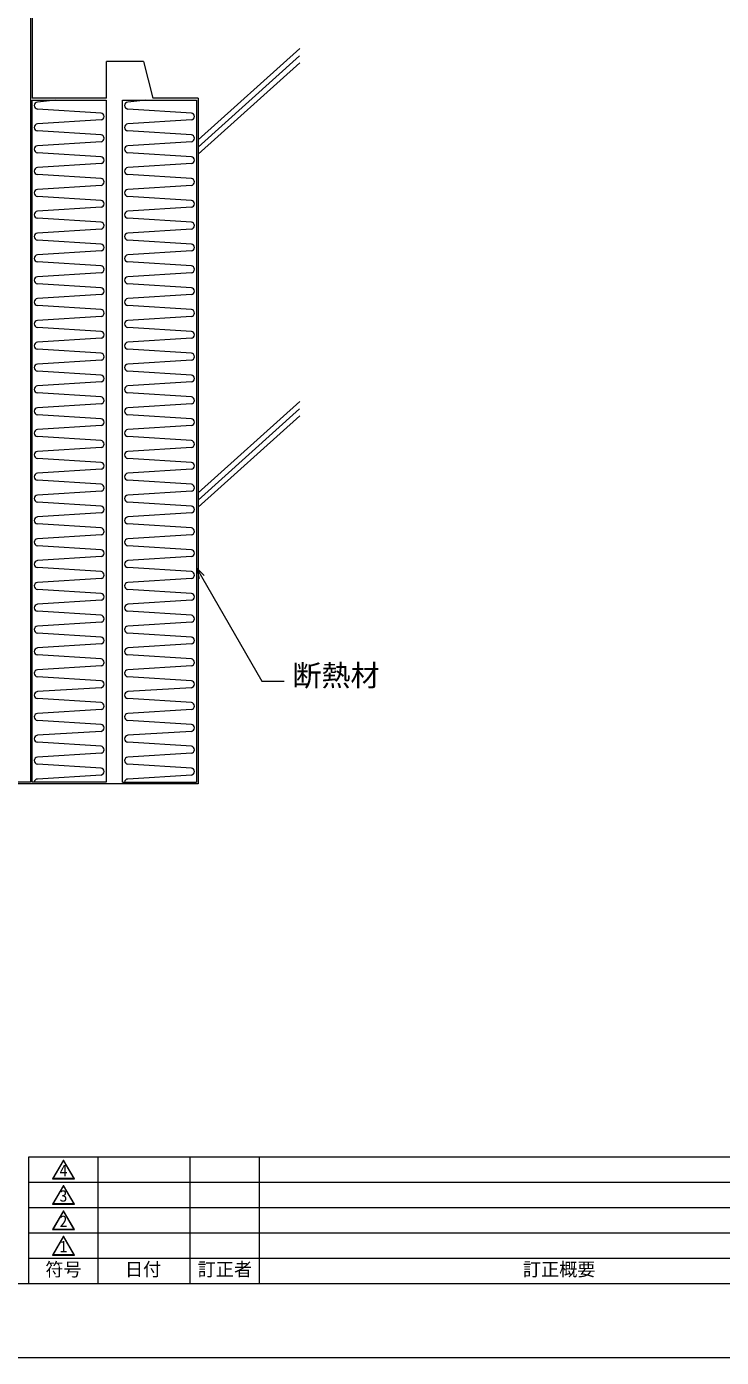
# Model space of a CAD drawing. Units: millimetres, scale not verified. Extents: x -840 to 840, y -594 to 594.
# Drawn here: x 86 to 463, y -594 to 128 of the extents above; entities that cross this region are included whole.
import ezdxf
from ezdxf.enums import TextEntityAlignment as Align

# ---------------------------------------------------------------- set-up
doc = ezdxf.new("R2010")
doc.units = ezdxf.units.MM
doc.header["$LTSCALE"] = 2
for name, color, linetype, lineweight in [('0-0_輪郭線', 2, 'Continuous', 9), ('0-1_図面枠', 7, 'Continuous', 9), ('0-2_文字', 5, 'Continuous', 9), ('0-3_表題欄', 7, 'Continuous', 9), ('0-9_寸法線', 7, 'Continuous', 9), ('0-A_躯体', 7, 'Continuous', 9), ('0-B_断熱材', 4, 'Continuous', 9), ('0-C_緩衝フォーム', 7, 'Continuous', 9)]:
    doc.layers.add(name, color=color, linetype=linetype, lineweight=lineweight)
doc.layers.add('0-4_0', color=7, linetype='Continuous')
doc.styles.add('ＭＳ ゴシック', font='')
doc.styles.get('ＭＳ ゴシック').set_extended_font_data('MS Gothic')

# ---------------------------------------------------------------- blocks, each defined once
blk = doc.blocks.new('囲い文字1')
at = {"layer": '0-2_文字'}
for p, q in [((0.731, -20.663), (0.615, -20.663)), ((0.934, -20.263), (0.846, -20.263)), ((1.022, -20.263), (0.934, -20.263)), ((1.253, -20.663), (1.137, -20.663)), ((-1.81, -25.063), (-1.925, -25.063)), ((-1.579, -24.663), (-1.694, -24.663)), ((-1.348, -24.263), (-1.463, -24.263)), ((-1.117, -23.863), (-1.232, -23.863)), ((-0.886, -23.463), (-1.001, -23.463)), ((-0.655, -23.063), (-0.77, -23.063)), ((-0.424, -22.663), (-0.539, -22.663)), ((-0.193, -22.263), (-0.309, -22.263)), ((0.038, -21.863), (-0.078, -21.863)), ((0.269, -21.463), (0.153, -21.463)), ((0.5, -21.063), (0.384, -21.063)), ((1.484, -21.063), (1.368, -21.063)), ((1.715, -21.463), (1.599, -21.463)), ((1.946, -21.863), (1.83, -21.863)), ((2.177, -22.263), (2.061, -22.263)), ((2.408, -22.663), (2.292, -22.663)), ((2.638, -23.063), (2.523, -23.063)), ((2.869, -23.463), (2.754, -23.463)), ((3.1, -23.863), (2.985, -23.863)), ((3.331, -24.263), (3.216, -24.263)), ((3.562, -24.663), (3.447, -24.663)), ((3.793, -25.063), (3.678, -25.063)), ((-2.272, -25.863), (-2.387, -25.863)), ((-2.041, -25.463), (-2.156, -25.463)), ((4.024, -25.463), (3.909, -25.463)), ((4.255, -25.863), (4.14, -25.863))]:
    blk.add_line(p, q, dxfattribs=at)
for points in [[(-2.329, -25.963), (0.934, -20.311), (0.934, -20.111), (-2.502, -26.063)], [(0.934, -20.311), (4.197, -25.963), (4.37, -26.063), (0.934, -20.111)], [(4.197, -25.963), (-2.329, -25.963), (-2.502, -26.063), (4.37, -26.063)]]:
    blk.add_lwpolyline(points, close=True, dxfattribs=at)
at = {"layer": '0-2_文字', "style": 'ＭＳ ゴシック'}
blk.add_text('1', height=3.651, dxfattribs=at).set_placement((-0.301, -26.315), align=Align.BOTTOM_LEFT)
blk = doc.blocks.new('U33')
at = {"layer": '0-4_0', "xscale": 3.446988, "yscale": 3.446988}
blk.add_blockref('囲い文字1', (8.327, 89.667), dxfattribs=at)
blk = doc.blocks.new('囲い文字2')
at = {"layer": '0-2_文字'}
for p, q in [((-15.308, 33.816), (-15.424, 33.816)), ((-15.077, 34.216), (-15.193, 34.216)), ((-14.846, 34.616), (-14.962, 34.616)), ((-14.615, 35.016), (-14.731, 35.016)), ((-14.384, 35.416), (-14.5, 35.416)), ((-14.153, 35.816), (-14.269, 35.816)), ((-13.922, 36.216), (-14.038, 36.216)), ((-13.691, 36.616), (-13.807, 36.616)), ((-13.488, 37.016), (-13.576, 37.016)), ((-13.4, 37.016), (-13.488, 37.016)), ((-13.169, 36.616), (-13.285, 36.616)), ((-12.938, 36.216), (-13.054, 36.216)), ((-12.707, 35.816), (-12.823, 35.816)), ((-12.477, 35.416), (-12.592, 35.416)), ((-12.246, 35.016), (-12.361, 35.016)), ((-12.015, 34.616), (-12.13, 34.616)), ((-11.784, 34.216), (-11.899, 34.216)), ((-11.553, 33.816), (-11.668, 33.816)), ((-16.694, 31.416), (-16.809, 31.416)), ((-16.463, 31.816), (-16.578, 31.816)), ((-16.232, 32.216), (-16.347, 32.216)), ((-16.001, 32.616), (-16.116, 32.616)), ((-15.77, 33.016), (-15.885, 33.016)), ((-15.539, 33.416), (-15.654, 33.416)), ((-11.322, 33.416), (-11.437, 33.416)), ((-11.091, 33.016), (-11.206, 33.016)), ((-10.86, 32.616), (-10.975, 32.616)), ((-10.629, 32.216), (-10.745, 32.216)), ((-10.398, 31.816), (-10.514, 31.816)), ((-10.167, 31.416), (-10.283, 31.416))]:
    blk.add_line(p, q, dxfattribs=at)
for points in [[(-16.751, 31.316), (-13.488, 36.968), (-13.488, 37.168), (-16.925, 31.216)], [(-13.488, 36.968), (-10.225, 31.316), (-10.052, 31.216), (-13.488, 37.168)], [(-10.225, 31.316), (-16.751, 31.316), (-16.925, 31.216), (-10.052, 31.216)]]:
    blk.add_lwpolyline(points, close=True, dxfattribs=at)
at = {"layer": '0-2_文字', "style": 'ＭＳ ゴシック'}
blk.add_text('2', height=3.651, dxfattribs=at).set_placement((-14.724, 30.963), align=Align.BOTTOM_LEFT)
blk = doc.blocks.new('U34')
at = {"layer": '0-4_0', "xscale": 3.446988, "yscale": 3.446988}
blk.add_blockref('囲い文字2', (58.041, -107.772), dxfattribs=at)
blk = doc.blocks.new('囲い文字3')
at = {"layer": '0-2_文字'}
for p, q in [((-6.862, 17), (-6.977, 17)), ((-6.631, 17.4), (-6.746, 17.4)), ((-6.4, 17.8), (-6.515, 17.8)), ((-6.169, 18.2), (-6.284, 18.2)), ((-5.938, 18.6), (-6.054, 18.6)), ((-5.707, 19), (-5.823, 19)), ((-5.476, 19.4), (-5.592, 19.4)), ((-5.245, 19.8), (-5.361, 19.8)), ((-5.042, 20.2), (-5.13, 20.2)), ((-4.954, 20.2), (-5.042, 20.2)), ((-4.723, 19.8), (-4.839, 19.8)), ((-4.492, 19.4), (-4.608, 19.4)), ((-4.261, 19), (-4.377, 19)), ((-4.03, 18.6), (-4.146, 18.6)), ((-3.799, 18.2), (-3.915, 18.2)), ((-3.568, 17.8), (-3.684, 17.8)), ((-3.337, 17.4), (-3.453, 17.4)), ((-3.107, 17), (-3.222, 17)), ((-8.247, 14.6), (-8.363, 14.6)), ((-8.017, 15), (-8.132, 15)), ((-7.786, 15.4), (-7.901, 15.4)), ((-7.555, 15.8), (-7.67, 15.8)), ((-7.324, 16.2), (-7.439, 16.2)), ((-7.093, 16.6), (-7.208, 16.6)), ((-2.876, 16.6), (-2.991, 16.6)), ((-2.645, 16.2), (-2.76, 16.2)), ((-2.414, 15.8), (-2.529, 15.8)), ((-2.183, 15.4), (-2.298, 15.4)), ((-1.952, 15), (-2.067, 15)), ((-1.721, 14.6), (-1.836, 14.6))]:
    blk.add_line(p, q, dxfattribs=at)
for points in [[(-8.305, 14.5), (-5.042, 20.152), (-5.042, 20.352), (-8.478, 14.4)], [(-5.042, 20.152), (-1.779, 14.5), (-1.605, 14.4), (-5.042, 20.352)], [(-1.779, 14.5), (-8.305, 14.5), (-8.478, 14.4), (-1.605, 14.4)]]:
    blk.add_lwpolyline(points, close=True, dxfattribs=at)
at = {"layer": '0-2_文字', "style": 'ＭＳ ゴシック'}
blk.add_text('3', height=3.651, dxfattribs=at).set_placement((-6.277, 14.147), align=Align.BOTTOM_LEFT)
blk = doc.blocks.new('U35')
at = {"layer": '0-4_0', "xscale": 3.446988, "yscale": 3.446988}
blk.add_blockref('囲い文字3', (28.926, -49.807), dxfattribs=at)
blk = doc.blocks.new('囲い文字4')
at = {"layer": '0-2_文字'}
for p, q in [((-7.713, 12.776), (-7.828, 12.776)), ((-7.482, 13.176), (-7.597, 13.176)), ((-7.251, 13.576), (-7.366, 13.576)), ((-7.02, 13.976), (-7.135, 13.976)), ((-6.789, 14.376), (-6.904, 14.376)), ((-6.558, 14.776), (-6.673, 14.776)), ((-6.327, 15.176), (-6.442, 15.176)), ((-6.096, 15.576), (-6.211, 15.576)), ((-5.865, 15.976), (-5.981, 15.976)), ((-5.662, 16.376), (-5.75, 16.376)), ((-5.574, 16.376), (-5.662, 16.376)), ((-5.343, 15.976), (-5.458, 15.976)), ((-5.112, 15.576), (-5.227, 15.576)), ((-4.881, 15.176), (-4.997, 15.176)), ((-4.65, 14.776), (-4.766, 14.776)), ((-4.419, 14.376), (-4.535, 14.376)), ((-4.188, 13.976), (-4.304, 13.976)), ((-3.957, 13.576), (-4.073, 13.576)), ((-3.726, 13.176), (-3.842, 13.176)), ((-3.495, 12.776), (-3.611, 12.776)), ((-8.867, 10.776), (-8.983, 10.776)), ((-8.636, 11.176), (-8.752, 11.176)), ((-8.405, 11.576), (-8.521, 11.576)), ((-8.174, 11.976), (-8.29, 11.976)), ((-7.944, 12.376), (-8.059, 12.376)), ((-3.264, 12.376), (-3.38, 12.376)), ((-3.034, 11.976), (-3.149, 11.976)), ((-2.803, 11.576), (-2.918, 11.576)), ((-2.572, 11.176), (-2.687, 11.176)), ((-2.341, 10.776), (-2.456, 10.776))]:
    blk.add_line(p, q, dxfattribs=at)
for points in [[(-8.925, 10.676), (-5.662, 16.328), (-5.662, 16.528), (-9.098, 10.576)], [(-5.662, 16.328), (-2.398, 10.676), (-2.225, 10.576), (-5.662, 16.528)], [(-2.398, 10.676), (-8.925, 10.676), (-9.098, 10.576), (-2.225, 10.576)]]:
    blk.add_lwpolyline(points, close=True, dxfattribs=at)
at = {"layer": '0-2_文字', "style": 'ＭＳ ゴシック'}
blk.add_text('4', height=3.651, dxfattribs=at).set_placement((-6.897, 10.323), align=Align.BOTTOM_LEFT)
blk = doc.blocks.new('U36')
at = {"layer": '0-4_0', "xscale": 3.446988, "yscale": 3.446988}
blk.add_blockref('囲い文字4', (31.063, -36.626), dxfattribs=at)
blk = doc.blocks.new('T16')
at = {"layer": '0-3_表題欄'}
for p, q in [((0, 137.5), (900, 137.5)), ((0, 0), (0, 137.5)), ((75, 0), (75, 137.5)), ((175, 0), (175, 137.5)), ((250, 0), (250, 137.5)), ((900, 0), (900, 137.5)), ((0, 110), (900, 110)), ((0, 82.5), (900, 82.5)), ((0, 55), (900, 55)), ((0, 27.5), (900, 27.5)), ((0, 0), (900, 0))]:
    blk.add_line(p, q, dxfattribs=at)
for name, p in [('U36', (25.953, 113.75)), ('U35', (25.953, 86.25)), ('U34', (25.953, 58.75)), ('U33', (25.953, 31.25))]:
    blk.add_blockref(name, p, dxfattribs=at)
at = {"layer": '0-3_表題欄', "style": 'ＭＳ ゴシック'}
for s, p in [('符号', (17.895, 3.902)), ('日付', (104.172, 4.044)), ('訂正者', (183.145, 3.939)), ('訂正概要', (535.895, 3.977))]:
    blk.add_text(s, height=14.43, dxfattribs=at).set_placement(p, align=Align.BOTTOM_LEFT)

msp = doc.modelspace()

# ---------------------------------------------------------------- linework, layer by layer
at = {"layer": '0-0_輪郭線'}
msp.add_lwpolyline([(800, 554), (-800, 554), (-800, -554), (800, -554)], close=True, dxfattribs=at)
at = {"layer": '0-1_図面枠'}
msp.add_lwpolyline([(840, -594), (840, 594), (-840, 594), (-840, -594)], close=True, dxfattribs=at)
at = {"layer": '0-9_寸法線'}
for points in [[(182.607, -169.921), (178.365, -165.678), (179.918, -171.474)], [(178.365, -165.679), (213.911, -227.247), (225.911, -227.247)]]:
    msp.add_lwpolyline(points, dxfattribs=at)
at = {"layer": '0-A_躯体'}
for p, q in [((89.365, 259.064), (89.365, 89.064)), ((234.431, 116.051), (179.365, 66.507)), ((129.655, 89.064), (129.655, 109.064)), ((149.655, 109.064), (129.655, 109.064)), ((149.655, 109.064), (154.655, 89.064)), ((234.365, 112.143), (179.365, 62.608)), ((234.407, 108.323), (179.365, 58.78)), ((129.655, 89.064), (89.365, 89.064)), ((179.365, 89.064), (154.655, 89.064)), ((234.431, -75.528), (179.365, -125.073)), ((234.365, -79.436), (179.365, -128.971)), ((234.407, -83.256), (179.365, -132.8))]:
    msp.add_line(p, q, dxfattribs=at)
msp.add_lwpolyline([(179.365, 89.064), (179.365, -282.936), (-420.635, -282.936)], dxfattribs=at)
at = {"layer": '0-B_断熱材'}
for p, q in [((101.865, 88.064), (92.086, 86.981)), ((150.865, 88.064), (141.086, 86.981)), ((126.643, 81.058), (92.086, 83.225)), ((175.643, 81.058), (141.086, 83.225)), ((126.643, 77.302), (92.086, 75.135)), ((175.643, 77.302), (141.086, 75.135)), ((126.643, 69.212), (92.086, 71.379)), ((126.643, 65.456), (92.086, 63.289)), ((175.643, 69.212), (141.086, 71.379)), ((175.643, 65.456), (141.086, 63.289)), ((126.643, 57.367), (92.086, 59.534)), ((175.643, 57.367), (141.086, 59.534)), ((126.643, 53.611), (92.086, 51.444)), ((175.643, 53.611), (141.086, 51.444)), ((126.643, 45.521), (92.086, 47.688)), ((175.643, 45.521), (141.086, 47.688)), ((126.643, 41.765), (92.086, 39.598)), ((175.643, 41.765), (141.086, 39.598)), ((126.643, 33.675), (92.086, 35.842)), ((126.643, 29.92), (92.086, 27.753)), ((175.643, 33.675), (141.086, 35.842)), ((175.643, 29.92), (141.086, 27.753)), ((126.643, 21.83), (92.086, 23.997)), ((175.643, 21.83), (141.086, 23.997)), ((126.643, 18.074), (92.086, 15.907)), ((175.643, 18.074), (141.086, 15.907)), ((126.643, 9.984), (92.086, 12.151)), ((175.643, 9.984), (141.086, 12.151)), ((126.643, 6.228), (92.086, 4.061)), ((126.643, -1.861), (92.086, 0.306)), ((175.643, 6.228), (141.086, 4.061)), ((175.643, -1.861), (141.086, 0.306)), ((126.643, -5.617), (92.086, -7.784)), ((175.643, -5.617), (141.086, -7.784)), ((126.643, -13.707), (92.086, -11.54)), ((175.643, -13.707), (141.086, -11.54)), ((126.643, -17.463), (92.086, -19.63)), ((175.643, -17.463), (141.086, -19.63)), ((126.643, -25.553), (92.086, -23.386)), ((175.643, -25.553), (141.086, -23.386)), ((126.643, -29.308), (92.086, -31.476)), ((126.643, -37.398), (92.086, -35.231)), ((175.643, -29.308), (141.086, -31.476)), ((175.643, -37.398), (141.086, -35.231)), ((126.643, -41.154), (92.086, -43.321)), ((175.643, -41.154), (141.086, -43.321)), ((126.643, -49.244), (92.086, -47.077)), ((175.643, -49.244), (141.086, -47.077)), ((126.643, -53), (92.086, -55.167)), ((175.643, -53), (141.086, -55.167)), ((126.643, -61.09), (92.086, -58.922)), ((126.643, -64.845), (92.086, -67.012)), ((175.643, -61.09), (141.086, -58.922)), ((175.643, -64.845), (141.086, -67.012)), ((126.643, -72.935), (92.086, -70.768)), ((175.643, -72.935), (141.086, -70.768)), ((126.643, -76.691), (92.086, -78.858)), ((175.643, -76.691), (141.086, -78.858)), ((126.643, -84.781), (92.086, -82.614)), ((175.643, -84.781), (141.086, -82.614)), ((126.643, -88.536), (92.086, -90.704)), ((175.643, -88.536), (141.086, -90.704)), ((126.643, -96.626), (92.086, -94.459)), ((126.643, -100.382), (92.086, -102.549)), ((175.643, -96.626), (141.086, -94.459)), ((175.643, -100.382), (141.086, -102.549)), ((126.643, -108.472), (92.086, -106.305)), ((175.643, -108.472), (141.086, -106.305)), ((126.643, -112.228), (92.086, -114.395)), ((175.643, -112.228), (141.086, -114.395)), ((126.643, -120.318), (92.086, -118.151)), ((175.643, -120.318), (141.086, -118.151)), ((126.643, -124.073), (92.086, -126.24)), ((175.643, -124.073), (141.086, -126.24)), ((126.643, -132.163), (92.086, -129.996)), ((126.643, -135.919), (92.086, -138.086)), ((175.643, -132.163), (141.086, -129.996)), ((175.643, -135.919), (141.086, -138.086)), ((126.643, -144.009), (92.086, -141.842)), ((175.643, -144.009), (141.086, -141.842)), ((126.643, -147.765), (92.086, -149.932)), ((175.643, -147.765), (141.086, -149.932)), ((126.643, -155.854), (92.086, -153.687)), ((175.643, -155.854), (141.086, -153.687)), ((126.643, -159.61), (92.086, -161.777)), ((126.643, -167.7), (92.086, -165.533)), ((175.643, -159.61), (141.086, -161.777)), ((175.643, -167.7), (141.086, -165.533)), ((126.643, -171.456), (92.086, -173.623)), ((175.643, -171.456), (141.086, -173.623)), ((126.643, -179.546), (92.086, -177.379)), ((175.643, -179.546), (141.086, -177.379)), ((126.643, -183.301), (92.086, -185.468)), ((175.643, -183.301), (141.086, -185.468)), ((126.643, -191.391), (92.086, -189.224)), ((175.643, -191.391), (141.086, -189.224)), ((126.643, -195.147), (92.086, -197.314)), ((126.643, -203.237), (92.086, -201.07)), ((175.643, -195.147), (141.086, -197.314)), ((175.643, -203.237), (141.086, -201.07)), ((126.643, -206.993), (92.086, -209.16)), ((175.643, -206.993), (141.086, -209.16)), ((126.643, -215.083), (92.086, -212.915)), ((175.643, -215.083), (141.086, -212.915)), ((126.643, -218.838), (92.086, -221.005)), ((175.643, -218.838), (141.086, -221.005)), ((126.643, -226.928), (92.086, -224.761)), ((126.643, -230.684), (92.086, -232.851)), ((175.643, -226.928), (141.086, -224.761)), ((175.643, -230.684), (141.086, -232.851)), ((126.643, -238.774), (92.086, -236.607)), ((175.643, -238.774), (141.086, -236.607)), ((126.643, -242.529), (92.086, -244.697)), ((175.643, -242.529), (141.086, -244.697)), ((126.643, -250.619), (92.086, -248.452)), ((175.643, -250.619), (141.086, -248.452)), ((126.643, -254.375), (92.086, -256.542)), ((175.643, -254.375), (141.086, -256.542)), ((126.643, -262.465), (92.086, -260.298)), ((126.643, -266.221), (92.086, -268.388)), ((175.643, -262.465), (141.086, -260.298)), ((175.643, -266.221), (141.086, -268.388)), ((126.643, -274.311), (92.086, -272.143)), ((175.643, -274.311), (141.086, -272.143)), ((126.643, -278.066), (92.086, -280.233)), ((175.643, -278.066), (141.086, -280.233))]:
    msp.add_line(p, q, dxfattribs=at)
at = {"layer": '0-B_断熱材', "color": 7}
for p, q in [((129.365, 88.064), (129.365, -281.936)), ((129.365, 88.064), (129.365, -281.936)), ((178.365, 88.064), (178.365, -281.936)), ((129.365, -281.936), (89.365, -281.936)), ((138.365, -281.936), (178.365, -281.936))]:
    msp.add_line(p, q, dxfattribs=at)
for points in [[(89.365, -281.936), (89.365, 88.064), (129.365, 88.064)], [(138.365, -281.936), (138.365, 88.064), (178.365, 88.064)]]:
    msp.add_lwpolyline(points, dxfattribs=at)
at = {"layer": '0-B_断熱材'}
for centre, start, end in [((92.262, 85.103), 95.35135, 264.64865), ((141.262, 85.103), 95.35135, 264.64865), ((126.468, 79.18), 275.35135, 84.64865), ((175.468, 79.18), 275.35135, 84.64865), ((92.262, 73.257), 95.35135, 264.64865), ((141.262, 73.257), 95.35135, 264.64865), ((126.468, 67.334), 275.35135, 84.64865), ((175.468, 67.334), 275.35135, 84.64865), ((92.262, 61.412), 95.35135, 264.64865), ((141.262, 61.412), 95.35135, 264.64865), ((92.262, 49.566), 95.35135, 264.64865), ((126.468, 55.489), 275.35135, 84.64865), ((141.262, 49.566), 95.35135, 264.64865), ((175.468, 55.489), 275.35135, 84.64865), ((126.468, 43.643), 275.35135, 84.64865), ((175.468, 43.643), 275.35135, 84.64865), ((92.262, 37.72), 95.35135, 264.64865), ((141.262, 37.72), 95.35135, 264.64865), ((126.468, 31.797), 275.35135, 84.64865), ((175.468, 31.797), 275.35135, 84.64865), ((92.262, 25.875), 95.35135, 264.64865), ((126.468, 19.952), 275.35135, 84.64865), ((141.262, 25.875), 95.35135, 264.64865), ((175.468, 19.952), 275.35135, 84.64865), ((92.262, 14.029), 95.35135, 264.64865), ((141.262, 14.029), 95.35135, 264.64865), ((126.468, 8.106), 275.35135, 84.64865), ((175.468, 8.106), 275.35135, 84.64865), ((92.262, 2.183), 95.35135, 264.64865), ((141.262, 2.183), 95.35135, 264.64865), ((126.468, -3.739), 275.35135, 84.64865), ((175.468, -3.739), 275.35135, 84.64865), ((92.262, -9.662), 95.35135, 264.64865), ((126.468, -15.585), 275.35135, 84.64865), ((141.262, -9.662), 95.35135, 264.64865), ((175.468, -15.585), 275.35135, 84.64865), ((92.262, -21.508), 95.35135, 264.64865), ((141.262, -21.508), 95.35135, 264.64865), ((126.468, -27.431), 275.35135, 84.64865), ((175.468, -27.431), 275.35135, 84.64865), ((92.262, -33.353), 95.35135, 264.64865), ((141.262, -33.353), 95.35135, 264.64865), ((126.468, -39.276), 275.35135, 84.64865), ((175.468, -39.276), 275.35135, 84.64865), ((92.262, -45.199), 95.35135, 264.64865), ((126.468, -51.122), 275.35135, 84.64865), ((141.262, -45.199), 95.35135, 264.64865), ((175.468, -51.122), 275.35135, 84.64865), ((92.262, -57.045), 95.35135, 264.64865), ((141.262, -57.045), 95.35135, 264.64865), ((126.468, -62.967), 275.35135, 84.64865), ((175.468, -62.967), 275.35135, 84.64865), ((92.262, -68.89), 95.35135, 264.64865), ((141.262, -68.89), 95.35135, 264.64865), ((92.262, -80.736), 95.35135, 264.64865), ((126.468, -74.813), 275.35135, 84.64865), ((141.262, -80.736), 95.35135, 264.64865), ((175.468, -74.813), 275.35135, 84.64865), ((126.468, -86.659), 275.35135, 84.64865), ((175.468, -86.659), 275.35135, 84.64865), ((92.262, -92.581), 95.35135, 264.64865), ((141.262, -92.581), 95.35135, 264.64865), ((126.468, -98.504), 275.35135, 84.64865), ((175.468, -98.504), 275.35135, 84.64865), ((92.262, -104.427), 95.35135, 264.64865), ((141.262, -104.427), 95.35135, 264.64865), ((92.262, -116.273), 95.35135, 264.64865), ((126.468, -110.35), 275.35135, 84.64865), ((141.262, -116.273), 95.35135, 264.64865), ((175.468, -110.35), 275.35135, 84.64865), ((126.468, -122.195), 275.35135, 84.64865), ((175.468, -122.195), 275.35135, 84.64865), ((92.262, -128.118), 95.35135, 264.64865), ((141.262, -128.118), 95.35135, 264.64865), ((126.468, -134.041), 275.35135, 84.64865), ((175.468, -134.041), 275.35135, 84.64865), ((92.262, -139.964), 95.35135, 264.64865), ((126.468, -145.887), 275.35135, 84.64865), ((141.262, -139.964), 95.35135, 264.64865), ((175.468, -145.887), 275.35135, 84.64865), ((92.262, -151.81), 95.35135, 264.64865), ((141.262, -151.81), 95.35135, 264.64865), ((126.468, -157.732), 275.35135, 84.64865), ((175.468, -157.732), 275.35135, 84.64865), ((92.262, -163.655), 95.35135, 264.64865), ((141.262, -163.655), 95.35135, 264.64865), ((126.468, -169.578), 275.35135, 84.64865), ((175.468, -169.578), 275.35135, 84.64865), ((92.262, -175.501), 95.35135, 264.64865), ((126.468, -181.424), 275.35135, 84.64865), ((141.262, -175.501), 95.35135, 264.64865), ((175.468, -181.424), 275.35135, 84.64865), ((92.262, -187.346), 95.35135, 264.64865), ((141.262, -187.346), 95.35135, 264.64865), ((126.468, -193.269), 275.35135, 84.64865), ((175.468, -193.269), 275.35135, 84.64865), ((92.262, -199.192), 95.35135, 264.64865), ((141.262, -199.192), 95.35135, 264.64865), ((92.262, -211.038), 95.35135, 264.64865), ((126.468, -205.115), 275.35135, 84.64865), ((141.262, -211.038), 95.35135, 264.64865), ((175.468, -205.115), 275.35135, 84.64865), ((126.468, -216.96), 275.35135, 84.64865), ((175.468, -216.96), 275.35135, 84.64865), ((92.262, -222.883), 95.35135, 264.64865), ((141.262, -222.883), 95.35135, 264.64865), ((126.468, -228.806), 275.35135, 84.64865), ((175.468, -228.806), 275.35135, 84.64865), ((92.262, -234.729), 95.35135, 264.64865), ((141.262, -234.729), 95.35135, 264.64865), ((92.262, -246.574), 95.35135, 264.64865), ((126.468, -240.652), 275.35135, 84.64865), ((141.262, -246.574), 95.35135, 264.64865), ((175.468, -240.652), 275.35135, 84.64865), ((126.468, -252.497), 275.35135, 84.64865), ((175.468, -252.497), 275.35135, 84.64865), ((92.262, -258.42), 95.35135, 264.64865), ((141.262, -258.42), 95.35135, 264.64865), ((126.468, -264.343), 275.35135, 84.64865), ((175.468, -264.343), 275.35135, 84.64865), ((92.262, -270.266), 95.35135, 264.64865), ((126.468, -276.188), 275.35135, 84.64865), ((141.262, -270.266), 95.35135, 264.64865), ((175.468, -276.188), 275.35135, 84.64865), ((92.262, -282.111), 95.35135, 174.66457), ((141.262, -282.111), 95.35135, 174.66457)]:
    msp.add_arc(centre, 1.886, start, end, dxfattribs=at)
at = {"layer": '0-C_緩衝フォーム'}
msp.add_lwpolyline([(88.365, 260.015), (88.365, -281.936), (-420.635, -281.936)], dxfattribs=at)

# ---------------------------------------------------------------- block references
at = {"layer": '0-3_表題欄', "xscale": 0.5, "yscale": 0.5}
msp.add_blockref('T16', (87.5, -554), dxfattribs=at)

# ---------------------------------------------------------------- texts
at = {"layer": '0-2_文字', "color": 7, "style": 'ＭＳ ゴシック'}
msp.add_text('断熱材', height=11.54, dxfattribs=at).set_placement((230.452, -233.306), align=Align.BOTTOM_LEFT)

doc.saveas('drawing.dxf')
